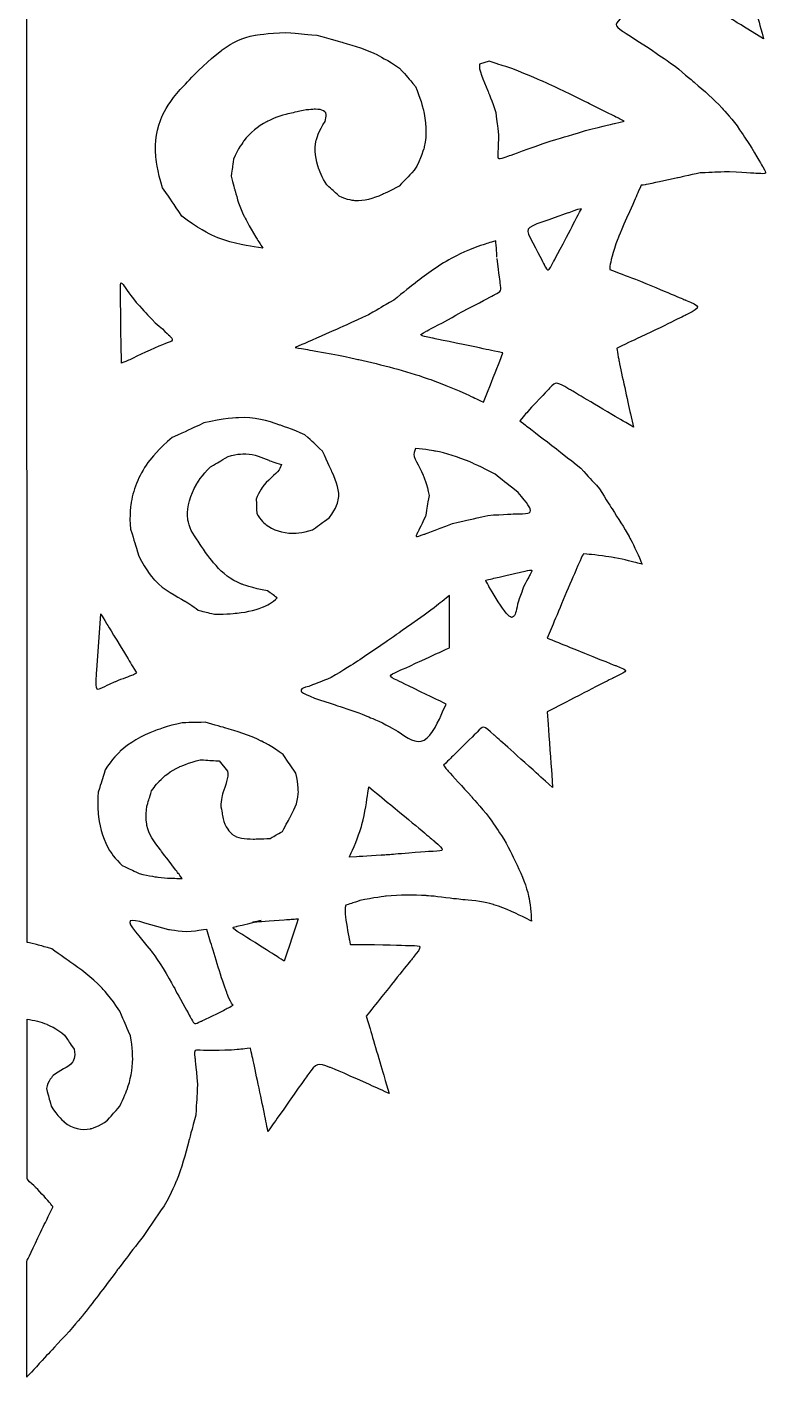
# Model space of a CAD drawing. Extents: x 0 to 339, y 0 to 248.
# Drawn here: x 243 to 306.7, y 0.3 to 116.5 of the extents above; entities that cross this region are included whole.
import ezdxf

# ---------------------------------------------------------------- set-up
doc = ezdxf.new("R2010")
doc.units = 0
doc.layers.add('layer_1', color=7, linetype='CONTINUOUS')

msp = doc.modelspace()

# ---------------------------------------------------------------- linework, layer by layer
at = {"layer": 'layer_1', "color": 1}
for p, q in [((243.032792, 37.700048), (243.031116, 135.376111)), ((306.433349, 115.48353), (305.071538, 116.315885)), ((282.827423, 113.537317), (281.994171, 113.284734)), ((268.695924, 108.349174), (268.771551, 108.803777)), ((294.444089, 108.385637), (294.444089, 108.385637)), ((290.766434, 100.84892), (290.43796, 100.773361)), ((263.342224, 97.439698), (262.584535, 97.566151)), ((254.691907, 89.14368), (254.691907, 89.14368)), ((266.704748, 89.150513), (266.124011, 88.89799)), ((283.725613, 87.736264), (284.003579, 88.443386)), ((282.336747, 84.200845), (282.61439, 84.908035)), ((294.984753, 83.18065), (295.236953, 82.04566)), ((276.477946, 80.210567), (276.351488, 79.856975)), ((264.933816, 78.821702), (264.807363, 78.493556)), ((295.993549, 70.243985), (295.615087, 70.344863)), ((284.12797, 66.23264), (284.12797, 66.23264)), ((249.074608, 61.535563), (249.377698, 65.980121)), ((288.327415, 65.099712), (287.823019, 63.889223)), ((279.416781, 63.063246), (279.416781, 63.846318)), ((278.810669, 57.532913), (279.113759, 58.214592)), ((287.823019, 57.534461), (287.898518, 56.450233)), ((277.219788, 55.108393), (277.219788, 55.108393)), ((259.567683, 53.315495), (260.299929, 52.431736)), ((288.201157, 52.112932), (288.276976, 51.028381)), ((272.37113, 50.537446), (272.44708, 51.093055)), ((271.386365, 45.070303), (270.780249, 45.032169)), ((256.057065, 43.213829), (256.385538, 43.213829)), ((251.915597, 39.552339), (251.915597, 39.552339)), ((263.204049, 39.577399), (263.052536, 39.552339)), ((266.386194, 39.728912), (266.386194, 39.728912)), ((286.461212, 39.529341), (285.906372, 39.806925)), ((258.835118, 37.733935), (258.506968, 38.819774)), ((262.469805, 39.455071), (262.469805, 39.455071)), ((265.375987, 36.69834), (265.173966, 36.092228)), ((272.238946, 31.359202), (272.566577, 30.249591)), ((273.877626, 25.811412), (274.205644, 24.701801)), ((243.031116, 0.294388), (243.031116, 10.292263))]:
    msp.add_line(p, q, dxfattribs=at)
for points in [[(305.071538, 116.315885), (303.709731, 117.147976), (300.9865, 118.81204), (299.624693, 119.644454)], [(294.354159, 117.400176), (293.572502, 116.744459), (293.572502, 116.64358), (294.30372, 116.139184)], [(305.676816, 118.308026), (306.054891, 116.895781), (306.054891, 116.895781), (306.433349, 115.48353)], [(259.831605, 114.51107), (260.766191, 115.218192), (261.52382, 115.571785), (262.660162, 115.773801)], [(262.660162, 115.773801), (262.660162, 115.773801), (263.796827, 115.975881), (265.311759, 116.026388)], [(265.311759, 116.026388), (266.650121, 115.900254), (266.650121, 115.900254), (267.988802, 115.773801)], [(267.988802, 115.773801), (269.150527, 115.470775), (270.211242, 115.167685), (270.211242, 115.167685)], [(270.211242, 115.167685), (271.271958, 114.864663), (272.23128, 114.561573), (273.190985, 114.081914)], [(294.30372, 116.139184), (294.30372, 116.139184), (295.035192, 115.634852), (296.497558, 114.727321)], [(257.786449, 112.743552), (258.897343, 113.803943), (259.831605, 114.51107), (259.831605, 114.51107)], [(273.190985, 114.081914), (273.190985, 114.081914), (274.150694, 113.601864), (275.110403, 112.945631)], [(296.497558, 114.727321), (297.657608, 113.920286), (297.657608, 113.920286), (298.817658, 113.113314)], [(255.917538, 110.773698), (256.8518, 111.758787), (256.8518, 111.758787), (257.786449, 112.743552)], [(275.110403, 112.945631), (275.792078, 112.162882), (275.792078, 112.162882), (276.474145, 111.37981)], [(281.994171, 113.284734), (281.8681, 112.880634), (282.322317, 111.920993), (282.70097, 110.986731)], [(284.847847, 112.880634), (283.837635, 113.209167), (283.837635, 113.209167), (282.827423, 113.537317)], [(287.474388, 111.794859), (287.474388, 111.794859), (286.161086, 112.375592), (284.847847, 112.880634)], [(298.817658, 113.113314), (299.675133, 112.407221), (300.507164, 111.701064), (300.507164, 111.701064)], [(291.262262, 109.976837), (290.100537, 110.55757), (288.787622, 111.213803), (287.474388, 111.794859)], [(300.507164, 111.701064), (301.339515, 110.994975), (302.14655, 110.288818), (302.852643, 109.532286)], [(254.679862, 108.829224), (254.679862, 108.829224), (255.159908, 109.864492), (255.917538, 110.773698)], [(276.474145, 111.37981), (276.87824, 110.470608), (277.130759, 109.435336), (277.130759, 109.435336)], [(282.70097, 110.986731), (282.70097, 110.986731), (283.08001, 110.052082), (283.383032, 109.143262)], [(266.524374, 109.25838), (265.791804, 109.081743), (265.791804, 109.081743), (265.059558, 108.904787)], [(267.862349, 109.409893), (267.862349, 109.409893), (267.28168, 109.409893), (266.524374, 109.25838)], [(268.771551, 108.803777), (268.847437, 109.25838), (268.443401, 109.409893), (267.862349, 109.409893)], [(277.130759, 109.435336), (277.383346, 108.399681), (277.484357, 107.238279), (277.231833, 106.177559)], [(293.433877, 108.89068), (292.423988, 109.395781), (291.262262, 109.976837), (291.262262, 109.976837)], [(302.852643, 109.532286), (302.852643, 109.532286), (303.5588, 108.775689), (304.163688, 107.969041)], [(254.124636, 105.344371), (253.998506, 106.632163), (254.200199, 107.793565), (254.679862, 108.829224)], [(263.64525, 108.324118), (262.938128, 107.945078), (262.231006, 107.389856), (261.700453, 106.682666)], [(265.059558, 108.904787), (264.352436, 108.702767), (263.64525, 108.324118), (263.64525, 108.324118)], [(267.938295, 106.758616), (267.938295, 106.758616), (268.140315, 107.591872), (268.695924, 108.349174)], [(283.383032, 109.143262), (283.509166, 108.158497), (283.509166, 108.158497), (283.635619, 107.173345)], [(291.110749, 107.577441), (292.777257, 107.981537), (293.610509, 108.183553), (293.610509, 108.183553)], [(294.444089, 108.385637), (293.938983, 108.638156), (293.938983, 108.638156), (293.433877, 108.89068)], [(293.610509, 108.183553), (294.444089, 108.385637), (294.444089, 108.385637), (294.444089, 108.385637)], [(283.635619, 107.173345), (283.585116, 106.112626), (283.559669, 105.582464), (283.559669, 105.582464)], [(287.474001, 106.466219), (289.292405, 107.021832), (289.292405, 107.021832), (291.110749, 107.577441)], [(304.163688, 107.969041), (304.793958, 107.010752), (304.793958, 107.010752), (305.424616, 106.052459)], [(261.700453, 106.682666), (261.700453, 106.682666), (261.170291, 105.975543), (260.816694, 105.116908)], [(268.165439, 104.258209), (267.887792, 105.015839), (267.736215, 105.925041), (267.938295, 106.758616)], [(277.231833, 106.177559), (277.231833, 106.177559), (276.979251, 105.116908), (276.373134, 104.157203)], [(284.519378, 105.405504), (284.519378, 105.405504), (285.504466, 105.759097), (287.474001, 106.466219)], [(305.424616, 106.052459), (306.080334, 104.942784), (306.407965, 104.388013), (306.407965, 104.388013)], [(254.705309, 102.642204), (254.251093, 104.056193), (254.124636, 105.344371), (254.124636, 105.344371)], [(260.816694, 105.116908), (260.715688, 104.384662), (260.715688, 104.384662), (260.614678, 103.652097)], [(283.559669, 105.582464), (283.534545, 105.051911), (283.534545, 105.051911), (284.519378, 105.405504)], [(260.614678, 103.652097), (260.766191, 103.045981), (260.942828, 102.389362), (260.942828, 102.389362)], [(268.847437, 102.894404), (268.443401, 103.500584), (268.165439, 104.258209), (268.165439, 104.258209)], [(276.373134, 104.157203), (275.716515, 103.47546), (275.716515, 103.47546), (275.059896, 102.793394)], [(299.044475, 103.505542), (298.010687, 103.278402), (296.85096, 103.026206), (296.32118, 102.925328)], [(300.9865, 103.934056), (300.078586, 103.732295), (299.044475, 103.505542), (299.044475, 103.505542)], [(303.508357, 104.034934), (302.247428, 103.984495), (302.247428, 103.984495), (300.9865, 103.934056)], [(305.929017, 103.883617), (305.929017, 103.883617), (305.121981, 103.934056), (303.508357, 104.034934)], [(306.407965, 104.388013), (306.735988, 103.833177), (306.735988, 103.833177), (305.929017, 103.883617)], [(256.372136, 100.217747), (255.538561, 101.429976), (255.538561, 101.429976), (254.705309, 102.642204)], [(260.942828, 102.389362), (261.119784, 101.732679), (261.321804, 101.02588), (261.7259, 100.192692)], [(269.908152, 101.934763), (269.377667, 102.414745), (269.377667, 102.414745), (268.847437, 102.894404)], [(275.059896, 102.793394), (274.35271, 102.389362), (273.595085, 102.061216), (273.595085, 102.061216)], [(295.892666, 102.874884), (295.539588, 102.042857), (295.539588, 102.042857), (295.186514, 101.210438)], [(296.32118, 102.925328), (296.32118, 102.925328), (295.791788, 102.824445), (295.892666, 102.874884)], [(271.297018, 101.530986), (271.297018, 101.530986), (270.564835, 101.581489), (269.908152, 101.934763)], [(273.595085, 102.061216), (272.837392, 101.732679), (272.029582, 101.480483), (271.297018, 101.530986)], [(295.186514, 101.210438), (294.379542, 99.49594), (293.900202, 98.26039), (293.900202, 98.26039)], [(258.948169, 98.576363), (258.948169, 98.576363), (257.584364, 99.207535), (256.372136, 100.217747)], [(261.7259, 100.192692), (261.7259, 100.192692), (262.129932, 99.359048), (262.736112, 98.399407)], [(289.68446, 100.508082), (289.68446, 100.508082), (288.931278, 100.242808), (287.424204, 99.712641)], [(290.43796, 100.773361), (290.43796, 100.773361), (290.43796, 100.773361), (289.68446, 100.508082)], [(289.806788, 99.03058), (290.286452, 99.939781), (290.286452, 99.939781), (290.766434, 100.84892)], [(287.424204, 99.712641), (285.917453, 99.182093), (285.917453, 99.182093), (286.574136, 97.919357)], [(288.367033, 96.303356), (288.367033, 96.303356), (288.847079, 97.212558), (289.806788, 99.03058)], [(262.584535, 97.566151), (261.826906, 97.692217), (260.311911, 97.944804), (258.948169, 98.576363)], [(262.736112, 98.399407), (263.039134, 97.91968), (263.039134, 97.91968), (263.342224, 97.439698)], [(282.084228, 97.686035), (280.771313, 97.231432), (279.559021, 96.574813), (279.559021, 96.574813)], [(283.397462, 98.090131), (282.740843, 97.888115), (282.740843, 97.888115), (282.084228, 97.686035)], [(283.44797, 97.357885), (283.44797, 97.357885), (283.397462, 98.039305), (283.397462, 98.090131)], [(286.574136, 97.919357), (287.230755, 96.656949), (287.558905, 96.025777), (287.558905, 96.025777)], [(293.900202, 98.26039), (293.421249, 97.024522), (293.269931, 96.268249), (293.219492, 95.915234)], [(279.559021, 96.574813), (278.346793, 95.918198), (277.235571, 95.059881), (276.300985, 94.32764)], [(283.48752, 96.681363), (283.479276, 96.940779), (283.461367, 97.172685), (283.44797, 97.357885)], [(283.769934, 94.471933), (283.769934, 94.471933), (283.676849, 95.172231), (283.502597, 96.560063)], [(287.558905, 96.025777), (287.887374, 95.394214), (287.887374, 95.394214), (288.367033, 96.303356)], [(293.219492, 95.915234), (293.219492, 95.915234), (293.169053, 95.562156), (293.219492, 95.612595)], [(293.219492, 95.612595), (294.53086, 95.108199), (294.53086, 95.108199), (295.842227, 94.603862)], [(251.080602, 93.462108), (251.067915, 94.636202), (251.067915, 94.636202), (251.408752, 94.16923)], [(251.408752, 94.16923), (251.408752, 94.16923), (251.74959, 93.70194), (252.431656, 92.767354)], [(276.300985, 94.32764), (276.300985, 94.32764), (275.366723, 93.595071), (274.609417, 92.988954)], [(283.303672, 93.453864), (283.875769, 93.758952), (283.863405, 93.771321), (283.769934, 94.471933)], [(295.842227, 94.603862), (298.414204, 93.544631), (299.725572, 92.989856), (299.725572, 92.989856)], [(251.118417, 89.939125), (251.093357, 92.287632), (251.080602, 93.462108), (251.080602, 93.462108)], [(274.609417, 92.988954), (273.523259, 92.357718), (273.523259, 92.357718), (272.437484, 91.726223)], [(281.574288, 92.551167), (282.73157, 93.148711), (283.303672, 93.453864), (283.303672, 93.453864)], [(299.725572, 92.989856), (301.036939, 92.43502), (301.087378, 92.384581), (299.901886, 91.779366)], [(252.431656, 92.767354), (253.252216, 91.896287), (253.252216, 91.896287), (254.073104, 91.024896)], [(279.255672, 91.27162), (280.417397, 91.953686), (280.417397, 91.953686), (281.574288, 92.551167)], [(254.073104, 91.024896), (255.032745, 90.217091), (255.386338, 89.825683), (255.386338, 89.825683)], [(272.437484, 91.726223), (271.023171, 91.06954), (269.734993, 90.488871), (269.734993, 90.488871)], [(277.3617, 90.287178), (277.3617, 90.287178), (277.993259, 90.615324), (279.255672, 91.27162)], [(299.901886, 91.779366), (299.901886, 91.779366), (298.71678, 91.174092), (296.29612, 90.014365)], [(251.16892, 87.56549), (251.143478, 88.752276), (251.143478, 88.752276), (251.118417, 89.939125)], [(255.386338, 89.825683), (255.739935, 89.434015), (255.487348, 89.459398), (254.691907, 89.14368)], [(269.734993, 90.488871), (268.447138, 89.907815), (267.2858, 89.403096), (266.704748, 89.150513)], [(277.942756, 89.706122), (276.730465, 89.958705), (276.730465, 89.958705), (277.3617, 90.287178)], [(281.579122, 88.948492), (279.154985, 89.453599), (277.942756, 89.706122), (277.942756, 89.706122)], [(296.29612, 90.014365), (295.060252, 89.434534), (295.060252, 89.434534), (293.824702, 88.854315)], [(254.691907, 89.14368), (253.896467, 88.827903), (252.557786, 88.171607), (251.876042, 87.855825)], [(266.124011, 88.89799), (267.00777, 88.746413), (267.00777, 88.746413), (267.891916, 88.5949)], [(267.891916, 88.5949), (269.65943, 88.291878), (271.603904, 87.862717), (271.603904, 87.862717)], [(284.003579, 88.443386), (282.791351, 88.69591), (282.791351, 88.69591), (281.579122, 88.948492)], [(293.824702, 88.854315), (293.774263, 88.854315), (294.00108, 87.719644), (294.00108, 87.719644)], [(251.876042, 87.855825), (251.876042, 87.855825), (251.194368, 87.540048), (251.16892, 87.56549)], [(271.603904, 87.862717), (273.548702, 87.433174), (275.66975, 86.877565), (277.488158, 86.246393)], [(282.61439, 84.908035), (282.892356, 85.615157), (283.44797, 87.029078), (283.725613, 87.736264)], [(294.00108, 87.719644), (294.22822, 86.584654), (294.732621, 84.315316), (294.984753, 83.18065)], [(277.488158, 86.246393), (277.488158, 86.246393), (279.306498, 85.614834), (280.821429, 84.908035)], [(280.821429, 84.908035), (281.579122, 84.554438), (281.579122, 84.554438), (282.336747, 84.200845)], [(288.049836, 85.424604), (288.049836, 85.424604), (287.520379, 84.869769), (286.461531, 83.760481)], [(289.689226, 85.323726), (288.579551, 85.97938), (288.579551, 85.97938), (288.049836, 85.424604)], [(293.017731, 83.357027), (290.798832, 84.668008), (289.689226, 85.323726), (289.689226, 85.323726)], [(286.461531, 83.760481), (285.957199, 83.18065), (285.957199, 83.18065), (285.452803, 82.600431)], [(261.24656, 82.862164), (261.24656, 82.862164), (259.882755, 82.811661), (258.266818, 82.407629)], [(264.807363, 82.230992), (263.721524, 82.609645), (262.610301, 82.912667), (261.24656, 82.862164)], [(285.452803, 82.600431), (285.503242, 82.549992), (286.032698, 82.146474), (286.032698, 82.146474)], [(295.236953, 82.04566), (294.127342, 82.701309), (294.127342, 82.701309), (293.017731, 83.357027)], [(258.266818, 82.407629), (256.903013, 81.776389), (256.903013, 81.776389), (255.539271, 81.14483)], [(266.953853, 81.397417), (265.893457, 81.851952), (264.807363, 82.230992), (264.807363, 82.230992)], [(268.469171, 79.983104), (267.711478, 80.690226), (267.711478, 80.690226), (266.953853, 81.397417)], [(286.032698, 82.146474), (286.562414, 81.74302), (287.570818, 80.986424), (288.604607, 80.179453)], [(255.539271, 81.14483), (254.428372, 80.286194), (253.594797, 79.200355), (253.594797, 79.200355)], [(278.19528, 79.983427), (278.19528, 79.983427), (277.286074, 80.160065), (276.477946, 80.210567)], [(288.604607, 80.179453), (288.604607, 80.179453), (289.638787, 79.372481), (290.697631, 78.51533)], [(253.594797, 79.200355), (252.761541, 78.114257), (252.205932, 76.801346), (252.003916, 75.58905)], [(258.822427, 78.619363), (259.580052, 79.073902), (259.580052, 79.073902), (260.337745, 79.528506)], [(260.337745, 79.528506), (261.145554, 79.781088), (261.877736, 79.755964), (261.877736, 79.755964)], [(261.877736, 79.755964), (262.610301, 79.730585), (263.266984, 79.427818), (263.847653, 79.200742)], [(263.847653, 79.200742), (263.847653, 79.200742), (264.428709, 78.973279), (264.933816, 78.821702)], [(269.302423, 78.165083), (269.302423, 78.165083), (268.923774, 79.023786), (268.469171, 79.983104)], [(276.351488, 79.856975), (276.225358, 79.503445), (276.780967, 78.746139), (277.13456, 77.912887)], [(281.175022, 79.048842), (280.114307, 79.503445), (279.104482, 79.806467), (278.19528, 79.983427)], [(283.34696, 77.98845), (282.235737, 78.594243), (281.175022, 79.048842), (281.175022, 79.048842)], [(257.610135, 77.104368), (257.610135, 77.104368), (258.115241, 77.963067), (258.822427, 78.619363)], [(264.807363, 78.493556), (264.681228, 78.165083), (263.923603, 77.659977), (263.443558, 77.079308)], [(269.832913, 75.791129), (269.984489, 76.548759), (269.681399, 77.306384), (269.302423, 78.165083)], [(277.13456, 77.912887), (277.13456, 77.912887), (277.488158, 77.079308), (277.639666, 76.170106)], [(285.316881, 76.422693), (284.331725, 77.205765), (284.331725, 77.205765), (283.34696, 77.98845)], [(290.697631, 78.51533), (291.504602, 77.632859), (291.504602, 77.632859), (292.311574, 76.750065)], [(256.852505, 74.351766), (256.802002, 75.185018), (257.105092, 76.245733), (257.610135, 77.104368)], [(263.443558, 77.079308), (263.443558, 77.079308), (262.963894, 76.498256), (262.761878, 75.841637)], [(292.311574, 76.750065), (292.866413, 75.842151), (293.395806, 75.010119), (293.395806, 75.010119)], [(252.003916, 75.58905), (252.003916, 75.58905), (251.801831, 74.376821), (251.953345, 73.265922)], [(262.761878, 75.841637), (262.786938, 75.23552), (262.786938, 75.23552), (262.812381, 74.629409)], [(269.075283, 74.276134), (269.681399, 75.033441), (269.832913, 75.791129), (269.832913, 75.791129)], [(277.639666, 76.170106), (277.488158, 75.260904), (277.488158, 75.260904), (277.336576, 74.351766)], [(286.351826, 75.00838), (286.351826, 75.00838), (286.175193, 75.462984), (285.316881, 76.422693)], [(262.812381, 74.629409), (263.064904, 74.074118), (263.620513, 73.644962), (263.620513, 73.644962)], [(279.659704, 73.745649), (281.175022, 74.099179), (281.175022, 74.099179), (282.69034, 74.452771)], [(282.69034, 74.452771), (284.104585, 74.553782), (285.064294, 74.579224), (285.064294, 74.579224)], [(285.064294, 74.579224), (286.024003, 74.604285), (286.528786, 74.553782), (286.351826, 75.00838)], [(293.395806, 75.010119), (293.925581, 74.177769), (294.429981, 73.42156), (294.858491, 72.639903)], [(251.953345, 73.265922), (252.306937, 72.104201), (252.306937, 72.104201), (252.660535, 70.942476)], [(257.307108, 72.912393), (256.903013, 73.518186), (256.852505, 74.351766), (256.852505, 74.351766)], [(263.620513, 73.644962), (264.176122, 73.215419), (265.034826, 72.912393), (265.893457, 72.912393)], [(265.893457, 72.912393), (265.893457, 72.912393), (266.75216, 72.912393), (267.610472, 73.215419)], [(267.610472, 73.215419), (268.342718, 73.745973), (268.342718, 73.745973), (269.075283, 74.276134)], [(277.336576, 74.351766), (276.882041, 73.442883), (276.654515, 72.988343), (276.654515, 72.988343)], [(277.235571, 72.836766), (277.235571, 72.836766), (278.043767, 73.139856), (279.659704, 73.745649)], [(258.21631, 71.548588), (257.761712, 72.230654), (257.761712, 72.230654), (257.307108, 72.912393)], [(276.654515, 72.988343), (276.427438, 72.533744), (276.427438, 72.533744), (277.235571, 72.836766)], [(294.858491, 72.639903), (294.858491, 72.639903), (295.287392, 71.857992), (295.64047, 71.050957)], [(252.660535, 70.942476), (253.216144, 69.730248), (254.024276, 68.871549), (254.024276, 68.871549)], [(259.302086, 70.134344), (259.302086, 70.134344), (258.721416, 70.790963), (258.21631, 71.548588)], [(290.950154, 71.151835), (290.899715, 71.151835), (290.369936, 69.941346), (290.369936, 69.941346)], [(291.908443, 71.050957), (291.429107, 71.101396), (291.429107, 71.101396), (290.950154, 71.151835)], [(293.648002, 70.79882), (293.648002, 70.79882), (292.815974, 70.950078), (291.908443, 71.050957)], [(295.64047, 71.050957), (295.816848, 70.647503), (295.816848, 70.647503), (295.993549, 70.243985)], [(261.49947, 68.543399), (260.539761, 68.922052), (259.883142, 69.477661), (259.302086, 70.134344)], [(285.908562, 69.654298), (286.577873, 69.805811), (286.577873, 69.805811), (286.375857, 69.427158)], [(290.369936, 69.941346), (289.840543, 68.730856), (288.831751, 66.310201), (288.327415, 65.099712)], [(295.615087, 70.344863), (295.236953, 70.445742), (294.48042, 70.647503), (293.648002, 70.79882)], [(254.024276, 68.871549), (254.832468, 68.012914), (255.8928, 67.508126), (256.625047, 67.07897)], [(282.802367, 68.328691), (282.802367, 68.328691), (282.512032, 68.846489), (282.537088, 68.871549)], [(282.537088, 68.871549), (283.218831, 69.035813), (283.218831, 69.035813), (283.90083, 69.200082)], [(283.90083, 69.200082), (285.239579, 69.502785), (285.908562, 69.654298), (285.908562, 69.654298)], [(286.375857, 69.427158), (286.375857, 69.427158), (286.173841, 69.048181), (285.769741, 68.29088)], [(263.721524, 67.962729), (262.459111, 68.164427), (261.49947, 68.543399), (261.49947, 68.543399)], [(264.580223, 67.356618), (264.150743, 67.659639), (264.150743, 67.659639), (263.721524, 67.962729)], [(279.416781, 67.55831), (278.608653, 66.927075), (278.608653, 66.927075), (277.800457, 66.295579)], [(279.416781, 66.927075), (279.416781, 66.927075), (279.416781, 67.659321), (279.416781, 67.55831)], [(284.12797, 66.23264), (283.698813, 66.801004), (283.092697, 67.810829), (282.802367, 68.328691)], [(285.769741, 68.29088), (285.517158, 67.558634), (285.517158, 67.558634), (285.264635, 66.826064)], [(256.625047, 67.07897), (256.625047, 67.07897), (257.357611, 66.649496), (257.761712, 66.295898)], [(257.761712, 66.295898), (258.468834, 66.119265), (258.468834, 66.119265), (259.175956, 65.942305)], [(261.12043, 66.043315), (262.055079, 66.144389), (262.913391, 66.346405), (263.544563, 66.649496)], [(263.544563, 66.649496), (263.544563, 66.649496), (264.176122, 66.952517), (264.580223, 67.356618)], [(277.800457, 66.295579), (276.184516, 65.134177), (274.82071, 64.174468), (274.82071, 64.174468)], [(279.416781, 63.846318), (279.416781, 64.629071), (279.416781, 66.194505), (279.416781, 66.927075)], [(284.986669, 65.828608), (284.810036, 65.538273), (284.557512, 65.664339), (284.12797, 66.23264)], [(285.264635, 66.826064), (285.163629, 66.118942), (284.986669, 65.828608), (284.986669, 65.828608)], [(249.377698, 65.980121), (249.377698, 65.980121), (249.377698, 65.980121), (249.888986, 65.140359)], [(249.888986, 65.140359), (249.888986, 65.140359), (250.400602, 64.300598), (251.423183, 62.621402)], [(259.175956, 65.942305), (260.186168, 65.942305), (261.12043, 66.043315), (261.12043, 66.043315)], [(274.82071, 64.174468), (273.456969, 63.214759), (272.346074, 62.457134), (271.285355, 61.77539)], [(277.648944, 62.255118), (278.532703, 62.65915), (278.532703, 62.65915), (279.416781, 63.063246)], [(287.823019, 63.889223), (289.008129, 63.410206), (289.008129, 63.410206), (290.193558, 62.930934)], [(290.193558, 62.930934), (292.563774, 61.972964), (293.723824, 61.519007), (293.723824, 61.519007)], [(251.423183, 62.621402), (251.934471, 61.756517), (251.934471, 61.756517), (252.446082, 60.891313)], [(271.285355, 61.77539), (271.285355, 61.77539), (270.22464, 61.093329), (269.214428, 60.487212)], [(274.997348, 61.042826), (274.997348, 61.042826), (275.881425, 61.446922), (277.648944, 62.255118)], [(249.491459, 59.603458), (248.923095, 59.313123), (248.923095, 59.313123), (249.074608, 61.535563)], [(252.14306, 60.714675), (251.83997, 60.588223), (251.233854, 60.386207), (250.646616, 60.140193)], [(252.446082, 60.891313), (252.446082, 60.84081), (252.14306, 60.714675), (252.14306, 60.714675)], [(269.214428, 60.487212), (268.254723, 60.108564), (268.254723, 60.108564), (267.295077, 59.729587)], [(274.946845, 60.234693), (274.113588, 60.638789), (274.113588, 60.638789), (274.997348, 61.042826)], [(293.648002, 60.535657), (293.648002, 60.535657), (292.462896, 59.955439), (290.143119, 58.74495)], [(293.723824, 61.519007), (294.883938, 61.06505), (294.833499, 61.115489), (293.648002, 60.535657)], [(250.646616, 60.140193), (250.646616, 60.140193), (250.059441, 59.893792), (249.491459, 59.603458)], [(267.295077, 59.729587), (266.386194, 59.578397), (266.663842, 59.275307), (266.663842, 59.275307)], [(266.663842, 59.275307), (266.941808, 58.972281), (268.4063, 58.517682), (269.568021, 58.139029)], [(277.446928, 59.022788), (275.78042, 59.830593), (274.946845, 60.234693), (274.946845, 60.234693)], [(269.568021, 58.139029), (269.568021, 58.139029), (270.729746, 57.760053), (271.588445, 57.456963)], [(279.113759, 58.214592), (278.280116, 58.618688), (278.280116, 58.618688), (277.446928, 59.022788)], [(290.143119, 58.74495), (288.983069, 58.139739), (288.983069, 58.139739), (287.823019, 57.534461)], [(271.588445, 57.456963), (272.44708, 57.10337), (272.44708, 57.10337), (273.305779, 56.749841)], [(277.219788, 55.108393), (277.90185, 55.487046), (278.507643, 56.850851), (278.810669, 57.532913)], [(254.037027, 55.916589), (252.900685, 55.487046), (251.83997, 54.880929), (251.056898, 54.148747)], [(256.385538, 56.598264), (255.173629, 56.345745), (254.037027, 55.916589), (254.037027, 55.916589)], [(258.355455, 56.648835), (257.370303, 56.623711), (257.370303, 56.623711), (256.385538, 56.598264)], [(260.072789, 56.169108), (260.072789, 56.169108), (259.113084, 56.446751), (258.355455, 56.648835)], [(263.204049, 55.032506), (262.193901, 55.537549), (261.032499, 55.891142), (260.072789, 56.169108)], [(273.305779, 56.749841), (274.164091, 56.345745), (274.972224, 55.840639), (274.972224, 55.840639)], [(274.972224, 55.840639), (275.78042, 55.335533), (276.538045, 54.729416), (277.219788, 55.108393)], [(281.770896, 55.794515), (281.770896, 55.794515), (281.216056, 55.21436), (280.056329, 54.105073)], [(283.258641, 55.542379), (282.275228, 56.42485), (282.325667, 56.37441), (281.770896, 55.794515)], [(287.898518, 56.450233), (287.974336, 55.365682), (288.125658, 53.197159), (288.201157, 52.112932)], [(265.07296, 53.871104), (264.214261, 54.5274), (263.204049, 55.032506), (263.204049, 55.032506)], [(286.259451, 52.844144), (284.242313, 54.659525), (283.258641, 55.542379), (283.258641, 55.542379)], [(251.056898, 54.148747), (251.056898, 54.148747), (250.274149, 53.416182), (249.769043, 52.557807)], [(266.184178, 52.25478), (265.628569, 53.062908), (265.628569, 53.062908), (265.07296, 53.871104)], [(280.056329, 54.105073), (279.476175, 53.525177), (279.476175, 53.525177), (278.896279, 52.945023)], [(249.769043, 52.557807), (249.466017, 51.598161), (249.466017, 51.598161), (249.162927, 50.638452)], [(254.416004, 51.573037), (254.820099, 52.002193), (255.375326, 52.456796), (256.158075, 52.810389)], [(256.158075, 52.810389), (256.158075, 52.810389), (256.941147, 53.163918), (257.951359, 53.416506)], [(257.951359, 53.416506), (258.759555, 53.365998), (258.759555, 53.365998), (259.567683, 53.315495)], [(260.299929, 52.431736), (260.426382, 51.901187), (260.072789, 51.194065), (259.895833, 50.562825)], [(278.896279, 52.945023), (278.896279, 52.894583), (279.299797, 52.440627), (279.299797, 52.440627)], [(279.299797, 52.440627), (279.703315, 51.98667), (280.509967, 51.129259), (281.291556, 50.246788)], [(288.276976, 51.028381), (287.268184, 51.936231), (287.268184, 51.936231), (286.259451, 52.844144)], [(253.759384, 50.739462), (254.011903, 51.143558), (254.416004, 51.573037), (254.416004, 51.573037)], [(266.386194, 50.486939), (266.386194, 50.486939), (266.436702, 51.295071), (266.184178, 52.25478)], [(249.162927, 50.638452), (249.06224, 49.577737), (249.188374, 48.517022), (249.188374, 48.517022)], [(253.355289, 49.426224), (253.557305, 50.082843), (253.557305, 50.082843), (253.759384, 50.739462)], [(259.895833, 50.562825), (259.895833, 50.562825), (259.719196, 49.93133), (259.719196, 49.375721)], [(265.653629, 48.416011), (265.982162, 49.022128), (266.335691, 49.678747), (266.386194, 50.486939)], [(271.866024, 47.860726), (272.144058, 48.870938), (272.295567, 49.981837), (272.37113, 50.537446)], [(272.44708, 51.093055), (273.583358, 50.158793), (273.583358, 50.158793), (274.719705, 49.224144)], [(281.291556, 50.246788), (281.291556, 50.246788), (282.073535, 49.36393), (282.830063, 48.456404)], [(253.355289, 47.759715), (253.355289, 47.759715), (253.203775, 48.517345), (253.355289, 49.426224)], [(259.719196, 49.375721), (259.845331, 48.744485), (259.845331, 48.744485), (259.971783, 48.112921)], [(274.719705, 49.224144), (276.992648, 47.35562), (278.05304, 46.446413), (278.05304, 46.446413)], [(249.188374, 48.517022), (249.314827, 47.456307), (249.668033, 46.39591), (250.147692, 45.613225)], [(254.517014, 45.663728), (253.9614, 46.39591), (253.506797, 47.002027), (253.355289, 47.759715)], [(259.971783, 48.112921), (260.224302, 47.406122), (260.678906, 47.027469), (260.678906, 47.027469)], [(265.022453, 47.254609), (265.325479, 47.8099), (265.653629, 48.416011), (265.653629, 48.416011)], [(271.184349, 45.941375), (271.588445, 46.850513), (271.866024, 47.860726), (271.866024, 47.860726)], [(282.830063, 48.456404), (283.460334, 47.523494), (283.460334, 47.523494), (284.090996, 46.59026)], [(260.678906, 47.027469), (261.133509, 46.648497), (261.789805, 46.59799), (262.496927, 46.59799)], [(262.496927, 46.59799), (262.496927, 46.59799), (263.204049, 46.59799), (263.961738, 46.648497)], [(263.961738, 46.648497), (264.491904, 46.951519), (264.491904, 46.951519), (265.022453, 47.254609)], [(284.090996, 46.59026), (284.595392, 45.631908), (285.049285, 44.698997), (285.049285, 44.698997)], [(250.147692, 45.613225), (250.147692, 45.613225), (250.627742, 44.830153), (251.233854, 44.325047)], [(255.728919, 44.072464), (255.072623, 44.931163), (254.517014, 45.663728), (254.517014, 45.663728)], [(270.780249, 45.032169), (270.780249, 45.032169), (270.780249, 45.032169), (271.184349, 45.941375)], [(275.275314, 45.335195), (274.416615, 45.259632), (274.416615, 45.259632), (273.557979, 45.183682)], [(278.002537, 45.537275), (278.002537, 45.537275), (277.042832, 45.486772), (275.275314, 45.335195)], [(278.05304, 46.446413), (279.113759, 45.537275), (278.962182, 45.587782), (278.002537, 45.537275)], [(251.233854, 44.325047), (251.9661, 43.971454), (251.9661, 43.971454), (252.698669, 43.617861)], [(274.416615, 45.259632), (273.204386, 45.183682), (271.992477, 45.108119), (271.386365, 45.070303)], [(285.049285, 44.698997), (285.503242, 43.765764), (285.906372, 42.858238), (286.133189, 42.000763)], [(252.698669, 43.617861), (253.557305, 43.415845), (254.314993, 43.314835), (254.314993, 43.314835)], [(254.314993, 43.314835), (255.072623, 43.213829), (255.728919, 43.213829), (256.057065, 43.213829)], [(256.385538, 43.213829), (256.057065, 43.643308), (256.057065, 43.643308), (255.728919, 44.072464)], [(286.133189, 42.000763), (286.133189, 42.000763), (286.360329, 41.143352), (286.410773, 40.336381)], [(270.473617, 40.891152), (270.372739, 40.73983), (270.423178, 40.13462), (270.423178, 40.13462)], [(271.684106, 41.29467), (271.078832, 41.092909), (271.078832, 41.092909), (270.473617, 40.891152)], [(273.953767, 41.673127), (273.953767, 41.673127), (272.793717, 41.546865), (271.684106, 41.29467)], [(277.408211, 41.723566), (276.323983, 41.799066), (275.113817, 41.799066), (273.953767, 41.673127)], [(279.450796, 41.496426), (278.492825, 41.647748), (277.408211, 41.723566), (277.408211, 41.723566)], [(281.316939, 41.29467), (280.383706, 41.395548), (280.383706, 41.395548), (279.450796, 41.496426)], [(283.233581, 40.941591), (283.233581, 40.941591), (282.224789, 41.244231), (281.316939, 41.29467)], [(285.906372, 39.806925), (285.351601, 40.084181), (284.242313, 40.638952), (283.233581, 40.941591)], [(251.915597, 39.552339), (251.637954, 39.32488), (252.799675, 38.163155), (253.708881, 36.976306)], [(255.248868, 38.79465), (253.910574, 39.072293), (252.193563, 39.779479), (251.915597, 39.552339)], [(262.345414, 39.375383), (262.77457, 39.476389), (262.77457, 39.476389), (263.204049, 39.577399)], [(263.052536, 39.552339), (262.930335, 39.53179), (262.709636, 39.495008), (262.469805, 39.455071)], [(262.77457, 39.476389), (262.77457, 39.476389), (263.978554, 39.560588), (265.182215, 39.644782)], [(265.182215, 39.644782), (265.784207, 39.687041), (265.784207, 39.687041), (266.386194, 39.728912)], [(266.386194, 39.728912), (265.982162, 38.516684), (265.578066, 37.304456), (265.375987, 36.69834)], [(270.423178, 40.13462), (270.473617, 39.529341), (270.675378, 38.470497), (270.776256, 37.96616)], [(286.410773, 40.336381), (286.435829, 39.932863), (286.435829, 39.932863), (286.461212, 39.529341)], [(257.547259, 38.668261), (256.587618, 38.516684), (255.248868, 38.79465), (255.248868, 38.79465)], [(258.506968, 38.819774), (258.026986, 38.744147), (258.026986, 38.744147), (257.547259, 38.668261)], [(261.386028, 38.491624), (260.628403, 38.971287), (260.628403, 38.971287), (261.057559, 39.072293)], [(261.057559, 39.072293), (261.057559, 39.072293), (261.487102, 39.173303), (262.345414, 39.375383)], [(263.658648, 37.051933), (262.143716, 38.011578), (261.386028, 38.491624), (261.386028, 38.491624)], [(262.469805, 39.455071), (262.571393, 39.462154), (262.672981, 39.469306), (262.77457, 39.476389)], [(243.737597, 37.560649), (243.394565, 37.638725), (243.032792, 37.700048), (243.032792, 37.700048)], [(245.159958, 37.140251), (244.048735, 37.46872), (244.048735, 37.46872), (243.737597, 37.560649)], [(260.224302, 33.390447), (259.82027, 34.476223), (259.163587, 36.647837), (258.835118, 37.733935)], [(270.776256, 37.96616), (270.776256, 37.96616), (270.877135, 37.461764), (270.877135, 37.512203)], [(270.877135, 37.512203), (271.910923, 37.512203), (271.910923, 37.512203), (272.945035, 37.512203)], [(272.945035, 37.512203), (275.012616, 37.461764), (276.046404, 37.436704), (276.046404, 37.436704)], [(276.046404, 37.436704), (277.08058, 37.411325), (277.08058, 37.411325), (276.273544, 36.402597)], [(246.725779, 36.029352), (246.725779, 36.029352), (245.86708, 36.635468), (245.159958, 37.140251)], [(249.452938, 33.806912), (248.594303, 34.716054), (247.584414, 35.42324), (246.725779, 36.029352)], [(253.708881, 36.976306), (253.708881, 36.976306), (254.61802, 35.789138), (255.274316, 34.577228)], [(265.173966, 36.092228), (264.416341, 36.57221), (264.416341, 36.57221), (263.658648, 37.051933)], [(276.273544, 36.402597), (276.273544, 36.402597), (275.466573, 35.393864), (273.852889, 33.376663)], [(251.018759, 31.78681), (250.311637, 32.89771), (249.452938, 33.806912), (249.452938, 33.806912)], [(255.274316, 34.577228), (255.855049, 33.516513), (255.855049, 33.516513), (256.436041, 32.455798)], [(260.779911, 32.304285), (260.628403, 32.304285), (260.224302, 33.390447), (260.224302, 33.390447)], [(273.852889, 33.376663), (273.045917, 32.36793), (273.045917, 32.36793), (272.238946, 31.359202)], [(251.927966, 29.66538), (251.473362, 30.726095), (251.473362, 30.726095), (251.018759, 31.78681)], [(256.436041, 32.455798), (256.941147, 31.54666), (257.19373, 31.092057), (257.19373, 31.092057)], [(258.026986, 30.91542), (258.026986, 30.91542), (258.607978, 31.193067), (259.769699, 31.748676)], [(259.769699, 31.748676), (260.274805, 32.026642), (260.274805, 32.026642), (260.779911, 32.304285)], [(243.032919, 17.343909), (243.031827, 31.097274), (243.031827, 31.097274), (243.031827, 31.097274)], [(243.031827, 31.097274), (243.642837, 31.003547), (244.233234, 30.852098), (244.730415, 30.650532)], [(244.730415, 30.650532), (244.730415, 30.650532), (245.665064, 30.271624), (246.271175, 29.715883)], [(257.19373, 31.092057), (257.446253, 30.637454), (257.446253, 30.637454), (258.026986, 30.91542)], [(272.566577, 30.249591), (272.894595, 29.13998), (273.549926, 26.921018), (273.877626, 25.811412)], [(246.271175, 29.715883), (246.675212, 29.109771), (246.675212, 29.109771), (247.079308, 28.503655)], [(252.129982, 27.695523), (252.129982, 27.695523), (252.129982, 28.655168), (251.927966, 29.66538)], [(247.079308, 28.503655), (247.281005, 27.847036), (246.952532, 27.392437), (246.952532, 27.392437)], [(258.218049, 28.408768), (257.411014, 28.433823), (257.411014, 28.534706), (257.486513, 27.803553)], [(260.638641, 28.433823), (259.025021, 28.383384), (258.218049, 28.408768), (258.218049, 28.408768)], [(262.252652, 28.585145), (261.445681, 28.509646), (261.445681, 28.509646), (260.638641, 28.433823)], [(262.504848, 27.525973), (262.504848, 27.525973), (262.252652, 28.686024), (262.252652, 28.585145)], [(246.952532, 27.392437), (246.624386, 26.937834), (245.766074, 26.685311), (245.286023, 26.230712)], [(251.65, 25.04425), (251.927966, 25.826998), (252.129982, 26.735818), (252.129982, 27.695523)], [(257.486513, 27.803553), (257.486513, 27.803553), (257.562336, 27.072017), (257.713653, 25.508836)], [(263.513581, 22.709714), (263.26138, 23.945291), (262.757048, 26.365923), (262.504848, 27.525973)], [(269.11181, 26.946078), (268.052639, 27.374656), (267.952084, 27.324217), (267.220548, 26.315484)], [(272.18812, 25.60965), (270.170978, 26.517182), (269.11181, 26.946078), (269.11181, 26.946078)], [(245.286023, 26.230712), (245.286023, 26.230712), (244.806365, 25.776109), (244.705354, 25.119813)], [(267.220548, 26.315484), (267.220548, 26.315484), (266.489394, 25.306692), (265.127587, 23.339976)], [(274.205644, 24.701801), (273.196848, 25.155757), (273.196848, 25.155757), (272.18812, 25.60965)], [(244.705354, 25.119813), (244.907375, 24.362188), (244.907375, 24.362188), (245.109455, 23.604554)], [(251.018759, 23.604554), (251.372357, 24.261177), (251.65, 25.04425), (251.65, 25.04425)], [(257.713653, 25.508836), (257.637831, 24.172408), (257.637831, 24.172408), (257.562336, 22.835675)], [(245.109455, 23.604554), (245.614497, 22.745859), (246.271175, 22.215702), (246.271175, 22.215702)], [(249.958044, 22.392284), (250.488211, 22.998373), (250.488211, 22.998373), (251.018759, 23.604554)], [(265.127587, 23.339976), (264.446491, 22.381723), (264.446491, 22.381723), (263.765776, 21.423425)], [(246.271175, 22.215702), (246.927795, 21.685135), (247.735604, 21.483105), (248.493233, 21.660098)], [(248.493233, 21.660098), (248.493233, 21.660098), (249.250922, 21.836635), (249.958044, 22.392284)], [(257.562336, 22.835675), (257.259697, 21.725969), (256.957057, 20.591316), (256.957057, 20.591316)], [(263.765776, 21.423425), (263.765776, 21.473864), (263.513581, 22.709714), (263.513581, 22.709714)], [(256.957057, 20.591316), (256.654482, 19.456344), (256.35217, 18.296608), (255.898272, 17.186993)], [(243.258129, 17.10619), (243.032919, 17.343909), (243.032919, 17.343909), (243.032919, 17.343909)], [(243.770705, 16.609401), (243.770705, 16.609401), (243.502663, 16.877438), (243.258129, 17.10619)], [(245.058883, 15.22014), (244.806365, 15.52323), (244.250756, 16.129364), (243.770705, 16.609401)], [(255.898272, 17.186993), (255.898272, 17.186993), (255.444316, 16.077377), (254.839041, 15.01852)], [(245.260708, 14.917004), (245.311471, 14.917141), (245.058883, 15.22014), (245.058883, 15.22014)], [(244.190652, 12.737423), (244.578901, 13.528289), (244.578901, 13.528289), (245.260708, 14.917004)], [(254.839041, 15.01852), (253.931191, 13.707148), (253.931191, 13.707148), (253.023337, 12.395775)], [(243.031116, 10.292263), (243.031116, 10.292263), (243.591045, 11.480587), (244.190652, 12.737423)], [(253.023337, 12.395775), (251.812848, 10.832208), (250.728233, 9.39492), (250.728233, 9.39492)], [(250.728233, 9.39492), (249.644006, 7.957268), (248.686036, 6.64626), (247.778186, 5.536645)], [(247.778186, 5.536645), (247.778186, 5.536645), (246.870336, 4.427029), (246.012729, 3.519216)], [(246.012729, 3.519216), (244.97875, 2.409555), (244.97875, 2.409555), (244.337399, 1.721297)], [(244.337399, 1.721297), (243.639359, 0.963481), (243.031116, 0.294388), (243.031116, 0.294388)]]:
    msp.add_open_spline(points, degree=3, dxfattribs=at)

doc.saveas('drawing.dxf')
